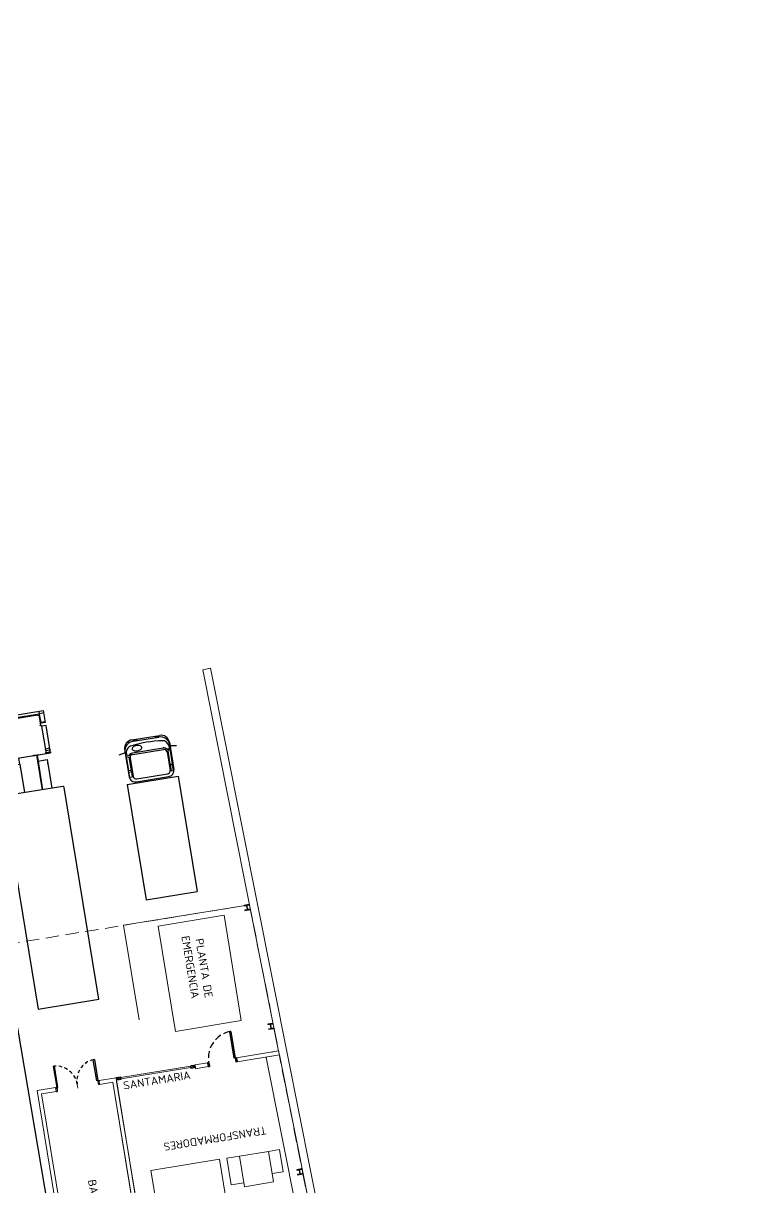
# Model space of a CAD drawing. Header units: metres. Extents: x 2 to 659295185, y -28 to 1124222152.
# Drawn here: x 655581.95 to 655608.68, y 1126592.46 to 1126636.1 of the extents above; entities that cross this region are included whole.
import ezdxf

# ---------------------------------------------------------------- set-up
doc = ezdxf.new("R2010")
doc.units = ezdxf.units.M
doc.header["$MEASUREMENT"] = 0
for name, pattern in [('CCSM_C1_CUERPO BJ$0$CONTINUA', [0]), ('CCSM_C1_CUERPO BJ$0$DASHED', [0.75, 0.5, -0.25]), ('CCSM_C1_CUERPO BJ$0$HIDDEN2', [0.1875, 0.125, -0.0625])]:
    doc.linetypes.add(name, pattern=pattern)
doc.layers.get('0').update_dxf_attribs({"linetype": 'CONTINUOUS'})
for name, color, linetype in [('CCSM_C1_CUERPO BJ$0$A-EQUIPOS', 9, 'CONTINUOUS'), ('CCSM_C1_CUERPO BJ$0$A-PARED', 2, 'CCSM_C1_CUERPO BJ$0$CONTINUA'), ('CCSM_C1_CUERPO BJ$0$A-PROYECCIONES', 5, 'CCSM_C1_CUERPO BJ$0$DASHED'), ('CCSM_C1_CUERPO BJ$0$A-PUERTA', 5, 'CCSM_C1_CUERPO BJ$0$CONTINUA'), ('CCSM_C1_CUERPO BJ$0$A-SANTA MARIAS', 161, 'CCSM_C1_CUERPO BJ$0$CONTINUA'), ('CCSM_C1_CUERPO BJ$0$A-TEXTOS AREAS', 8, 'CONTINUOUS'), ('CCSM_C1_CUERPO BJ$0$A_INDICATIVOS', 8, 'CCSM_C1_CUERPO BJ$0$CONTINUA'), ('CCSM_C1_CUERPO BJ$0$A_RAMPAS ANDENES', 8, 'CONTINUOUS'), ('CCSM_C1_CUERPO BJ$0$E-CM', 3, 'CONTINUOUS'), ('Parcelas', 140, 'CONTINUOUS')]:
    doc.layers.add(name, color=color, linetype=linetype)
doc.styles.add('CCSM_C1_CUERPO BJ$0$ROMANS', font='romans__.ttf')

# ---------------------------------------------------------------- blocks, each defined once
blk = doc.blocks.new('CCSM_C1_CUERPO BJ$0$A$C6A3A6647')
for p, q in [((0.101, 0.4443), (0.1103, 0.5001)), ((0.0711, 0.4443), (0.3078, 0.4443)), ((0.1308, 0.4179), (0.1195, 0.4373)), ((0.2578, 0.4398), (0.1322, 0.4398)), ((0.1322, 0.4398), (0.1419, 0.4186)), ((0.1419, 0.4186), (0.2578, 0.4186)), ((0.1507, 0.4107), (0.3107, 0.4107)), ((0.2578, 0.4186), (0.2578, 0.4398)), ((0.3164, 0.4398), (0.2679, 0.4398)), ((0.2679, 0.4398), (0.2679, 0.4186)), ((0.2679, 0.4186), (0.3164, 0.4186)), ((0.3164, 0.4186), (0.3164, 0.4398)), ((0.3719, 0.4721), (1.3719, 0.4721)), ((0.3719, 0.028), (0.3719, 0.4721)), ((1.3719, 0.028), (1.3719, 0.4721)), ((0, 0.1297), (0, 0.3703)), ((0.0133, 0.139), (0.0133, 0.3611)), ((0.1121, 0.3837), (0.1121, 0.1164)), ((0.124, 0.1171), (0.124, 0.383)), ((0.3373, 0.1171), (0.3373, 0.383)), ((0.3612, 0.1112), (0.3612, 0.3888)), ((0.0711, 0.0557), (0.3078, 0.0557)), ((0.101, 0.0557), (0.1103, 0)), ((0.1308, 0.0822), (0.1195, 0.0627)), ((0.1322, 0.0603), (0.1419, 0.0815)), ((0.2578, 0.0603), (0.1322, 0.0603)), ((0.1419, 0.0815), (0.2578, 0.0815)), ((0.1507, 0.0893), (0.3107, 0.0893)), ((0.2578, 0.0815), (0.2578, 0.0603)), ((0.2679, 0.0603), (0.2679, 0.0815)), ((0.2679, 0.0815), (0.3164, 0.0815)), ((0.3164, 0.0603), (0.2679, 0.0603)), ((0.3164, 0.0815), (0.3164, 0.0603)), ((0.3719, 0.028), (1.3719, 0.028))]:
    blk.add_line(p, q)
for centre, radius, start, end in [((0.0726, 0.3717), 0.0726, 91.19876, 181.1028), ((0.0949, 0.3627), 0.0816, 91.12446, 181.17731), ((0.0792, 0.3889), 0.0289, 148.46919, 171.59512), ((0.114, 0.3681), 0.0695, 85.43021, 148.85616), ((0.1528, 0.3831), 0.0411, 122.4284, 180.23051), ((0.1512, 0.3835), 0.0272, 91.18948, 181.11153), ((0.3067, 0.3899), 0.0544, 358.84131, 88.85771), ((0.3101, 0.3835), 0.0272, 358.88846, 88.8106), ((0.0341, 0.3457), 0.0287, 136.04149, 223.64514), ((1.04, 0.2501), 0.9997, 171.77434, 188.53502), ((0.088, 0.1762), 0.0306, 127.39381, 151.13591), ((0.0774, 0.1902), 0.013, 89.87258, 127.43676), ((0.0774, 0.1901), 0.0132, 52.79224, 90.01662), ((0.0672, 0.1766), 0.0301, 28.5695, 52.71351), ((0.0726, 0.1283), 0.0726, 178.8972, 268.80124), ((0.0341, 0.1543), 0.0287, 136.35373, 223.95966), ((0.0949, 0.1373), 0.0816, 178.82404, 268.87421), ((0.0792, 0.1112), 0.0289, 188.41244, 211.52324), ((0.1141, 0.1323), 0.0698, 206.00894, 274.44543), ((0.1087, 0.1645), 0.0543, 167.0087, 183.24866), ((0.1293, 0.1613), 0.0747, 179.86157, 192.85182), ((0.1104, 0.1644), 0.0559, 151.52823, 167.19556), ((0.1041, 0.1553), 0.0488, 192.58742, 208.64139), ((0.088, 0.1467), 0.0306, 208.86406, 232.6062), ((0.0774, 0.1327), 0.013, 232.56322, 270.12738), ((0.0774, 0.1329), 0.0132, 269.98343, 307.20773), ((0.0672, 0.1463), 0.0301, 307.2865, 331.43051), ((0.0507, 0.1676), 0.0488, 12.58742, 28.64139), ((0.0507, 0.1553), 0.0488, 331.35861, 347.41257), ((0.0255, 0.1616), 0.0747, 359.88174, 12.85201), ((0.0255, 0.1613), 0.0747, 347.14819, 0.13843), ((0.1528, 0.1169), 0.0411, 179.77087, 237.56867), ((0.1512, 0.1166), 0.0272, 178.8902, 268.80649), ((0.3067, 0.1101), 0.0544, 271.14227, 1.15985), ((0.3101, 0.1166), 0.0272, 271.19354, 1.1098)]:
    blk.add_arc(centre, radius, start, end)
blk = doc.blocks.new('CCSM_C1_CUERPO BJ$0$Camion L12')
for p, q in [((0.863, 11.021), (-0.865, 11.02)), ((-0.865, 10.559), (-0.865, 11.02)), ((-0.865, 10.923), (-0.692, 10.923)), ((-0.692, 10.905), (-0.692, 11.02)), ((0.69, 10.924), (-0.692, 10.923)), ((0.69, 10.906), (0.691, 11.021)), ((0.69, 10.924), (0.863, 10.924)), ((0.863, 10.924), (0.863, 11.021)), ((-0.865, 10.587), (-0.692, 10.587)), ((-0.865, 10.559), (-0.692, 10.559)), ((-0.692, 10.559), (-0.692, 10.905)), ((-0.692, 10.444), (-0.64, 10.488)), ((-0.671, 10.49), (-0.671, 10.821)), ((-0.671, 10.49), (-0.64, 10.488)), ((-0.613, 10.878), (0.609, 10.879)), ((0.667, 10.49), (0.64, 10.488)), ((0.64, 10.488), (0.691, 10.445)), ((0.667, 10.821), (0.667, 10.49)), ((0.691, 10.56), (0.69, 10.906)), ((0.691, 10.56), (0.863, 10.56)), ((0.863, 10.56), (0.863, 10.906)), ((-0.865, 10.444), (-0.692, 10.444)), ((-0.864, 9.407), (-0.865, 10.444)), ((-0.692, 10.444), (-0.691, 9.407)), ((0.691, 9.425), (0.691, 10.445)), ((0.691, 10.445), (0.863, 10.445)), ((0.863, 10.445), (0.864, 9.408)), ((0.863, 10.445), (0.864, 9.428)), ((0.863, 10.445), (0.864, 9.408)), ((0.863, 10.445), (0.864, 9.408)), ((0.863, 10.445), (0.864, 9.408)), ((0.864, 9.408), (0.863, 10.445)), ((-0.864, 9.58), (-0.691, 9.58)), ((-0.864, 9.522), (-0.864, 9.58)), ((-0.691, 9.523), (-0.864, 9.522)), ((-0.691, 9.446), (-0.864, 9.445)), ((-0.864, 9.445), (-0.864, 9.407)), ((0.864, 9.408), (-0.864, 9.407)), ((-0.864, 9.407), (-0.691, 9.407)), ((-0.692, 9.177), (-0.691, 8.093)), ((-0.346, 9.177), (-0.692, 9.177)), ((-0.691, 9.58), (-0.691, 9.523)), ((-0.691, 9.407), (-0.691, 9.446)), ((-0.184, 9.408), (-0.409, 9.407)), ((-0.403, 9.407), (-0.346, 9.407)), ((-0.352, 9.407), (-0.346, 8.094)), ((-0.346, 9.407), (-0.288, 9.407)), ((-0.346, 9.177), (-0.346, 9.407)), ((-0.346, 8.094), (-0.346, 9.177)), ((-0.288, 9.407), (-0.23, 9.408)), ((-0.23, 9.408), (-0.196, 9.408)), ((0.345, 9.18), (0.345, 9.408)), ((0.345, 9.18), (0.346, 8.094)), ((0.691, 9.18), (0.345, 9.18)), ((0.691, 9.446), (0.69, 9.408)), ((0.691, 9.425), (0.69, 9.408)), ((0.69, 9.408), (0.864, 9.408)), ((0.691, 9.581), (0.691, 9.523)), ((0.863, 9.581), (0.691, 9.581)), ((0.691, 9.523), (0.863, 9.524)), ((0.863, 9.446), (0.691, 9.446)), ((0.691, 8.094), (0.691, 9.18)), ((0.863, 9.524), (0.863, 9.581)), ((0.864, 9.408), (0.863, 9.446)), ((-0.689, 9.062), (-0.689, 8.987)), ((-0.348, 8.987), (-0.348, 9.062)), ((0.344, 9.062), (0.344, 8.987)), ((0.69, 8.987), (0.69, 9.062))]:
    blk.add_line(p, q)
blk.add_lwpolyline([(-1.148, 0), (-1.152, 8.048, -0.414214), (-1.107, 8.093), (1.107, 8.094, -0.414214), (1.152, 8.049), (1.152, 0)], format="xyb", close=True)
for centre, start, end in [((-0.613, 10.821), 90.028, 180.028), ((0.609, 10.821), 0.028, 90.028)]:
    blk.add_arc(centre, 0.0576, start, end)
blk = doc.blocks.new('CCSM_C1_CUERPO BJ$0$HEA200')
blk.add_lwpolyline([(3, 28), (3, 162, -0.410123), (21, 180), (100, 180), (100, 190), (-100, 190), (-100, 180), (-21, 180, -0.410123), (-3, 162), (-3, 28, -0.410123), (-21, 10), (-100, 10), (-100, 0), (100, 0), (100, 10), (21, 10, -0.418316), (3, 28)], format="xyb")
blk = doc.blocks.new('CCSM_C1_CUERPO BJ$0$P-DER 110-15')
for p, q in [((-0.045, 1.01), (-0.085, 1.01)), ((-0.085, 0), (-0.085, 1.01)), ((-0.045, 1.01), (-0.045, 0)), ((-0.015, 0), (-0.035, 0)), ((-0.015, -0.015), (-0.015, 0)), ((-1.1, -0.015), (-1.085, -0.015)), ((-1.1, -0.015), (-1.1, -0.135)), ((-1.1, -0.135), (-1.085, -0.135)), ((-1.085, 0), (-1.065, 0)), ((-1.085, -0.015), (-1.085, 0)), ((-1.085, -0.135), (-1.085, -0.15)), ((-1.085, -0.15), (-1.05, -0.15)), ((-1.065, 0), (-1.065, -0.045)), ((-1.065, -0.045), (-1.05, -0.045)), ((-1.05, -0.045), (-1.05, -0.15)), ((-0.045, 0), (-0.085, 0)), ((-0.035, -0.045), (-0.05, -0.045)), ((-0.05, -0.045), (-0.05, -0.15)), ((-0.015, -0.15), (-0.05, -0.15)), ((-0.035, 0), (-0.035, -0.045)), ((0, -0.015), (-0.015, -0.015)), ((0, -0.135), (-0.015, -0.135)), ((-0.015, -0.135), (-0.015, -0.15)), ((0, -0.015), (0, -0.135))]:
    blk.add_line(p, q)
at = {"color": 8, "linetype": 'CCSM_C1_CUERPO BJ$0$DASHED', "ltscale": 0.5}
blk.add_arc((-0.045, 0), 1.011, 92.268, 180, dxfattribs=at)
blk = doc.blocks.new('CCSM_C1_CUERPO BJ$0$P. Doble 180+')
for p, q in [((-0.138, 1.75), (-0.153, 1.75)), ((-0.153, 1.75), (-0.153, 1.725)), ((-0.138, 1.765), (-0.138, 1.75)), ((-0.018, 1.765), (-0.018, 1.75)), ((-0.018, 1.75), (-0.003, 1.75)), ((-0.003, 1.75), (-0.003, 1.725)), ((-0.953, 1.72), (-0.153, 1.72)), ((-0.953, 1.72), (-0.953, 1.68)), ((-0.153, 1.68), (-0.953, 1.68)), ((-0.153, 1.725), (-0.108, 1.725)), ((-0.153, 1.72), (-0.153, 1.68)), ((-0.108, 1.715), (-0.003, 1.726)), ((-0.108, 1.725), (-0.108, 1.715)), ((-0.153, 0.201), (-0.953, 0.201)), ((-0.953, 0.161), (-0.953, 0.201)), ((-0.953, 0.161), (-0.953, 0.201)), ((-0.953, 0.161), (-0.153, 0.161)), ((-0.153, 0.161), (-0.153, 0.201)), ((-0.153, 0.156), (-0.108, 0.156)), ((-0.153, 0.131), (-0.153, 0.156)), ((-0.138, 0.131), (-0.153, 0.131)), ((-0.138, 0.116), (-0.138, 0.131)), ((-0.108, 0.166), (-0.003, 0.156)), ((-0.108, 0.156), (-0.108, 0.166)), ((-0.018, 0.116), (-0.018, 0.131)), ((-0.018, 0.131), (-0.003, 0.131)), ((-0.003, 0.131), (-0.003, 0.156))]:
    blk.add_line(p, q)
at = {"color": 8, "linetype": 'CCSM_C1_CUERPO BJ$0$HIDDEN2'}
for centre, radius, start, end in [((-0.168, 1.726), 0.786, 183.0679, 271.0767), ((-0.135, 0.118), 0.822, 91.2277, 174.0069)]:
    blk.add_arc(centre, radius, start, end, dxfattribs=at)

msp = doc.modelspace()

# ---------------------------------------------------------------- linework, layer by layer
at = {"layer": 'CCSM_C1_CUERPO BJ$0$A-EQUIPOS', "lineweight": 5}
for p, q in [((655591.054, 1126597.3374), (655592.2165, 1126591.5019)), ((655591.5444, 1126597.435), (655592.7069, 1126591.5995)), ((655583.9715, 1126596.3472), (655583.9962, 1126596.196))]:
    msp.add_line(p, q, dxfattribs=at)
for points in [[(655589.4698, 1126602.6716), (655590.1168, 1126598.7242), (655587.6497, 1126598.3199), (655587.0027, 1126602.2672)], [(655589.4698, 1126602.6716), (655590.1168, 1126598.7242), (655587.6497, 1126598.3199), (655587.0027, 1126602.2672)], [(655589.7433, 1126592.5681), (655589.5799, 1126593.5648), (655590.0536, 1126593.6425), (655590.217, 1126592.6458)], [(655591.3268, 1126592.6757), (655590.2412, 1126592.4978), (655590.0536, 1126593.6425), (655591.1391, 1126593.8204)], [(655591.3268, 1126592.6757), (655590.2412, 1126592.4978), (655590.0536, 1126593.6425), (655591.1391, 1126593.8204)], [(655591.5437, 1126593.8867), (655591.6796, 1126593.0578), (655591.275, 1126592.9915), (655591.1391, 1126593.8204)], [(655591.5437, 1126593.8867), (655591.6796, 1126593.0578), (655591.275, 1126592.9915), (655591.1391, 1126593.8204)], [(655589.5901, 1126591.7558), (655587.0243, 1126591.3352), (655586.7332, 1126593.1115), (655589.2989, 1126593.5321)]]:
    msp.add_lwpolyline(points, close=True, dxfattribs=at)
at = {"layer": 'CCSM_C1_CUERPO BJ$0$A-PARED', "lineweight": 5, "extrusion": (0, 0, -1)}
msp.add_line((655591.5138, 1126597.5851), (655589.9376, 1126597.3266), dxfattribs=at)
at = {"layer": 'CCSM_C1_CUERPO BJ$0$A-PARED', "lineweight": 5}
for p, q in [((655588.8524, 1126597.1464), (655588.8765, 1126596.9992)), ((655589.9376, 1126597.3266), (655589.9623, 1126597.1757)), ((655591.5435, 1126597.4349), (655589.9623, 1126597.1757)), ((655584.7855, 1126596.4812), (655584.8098, 1126596.3332)), ((655586.8352, 1126587.0389), (655585.2987, 1126596.4128)), ((655584.047, 1126586.4299), (655582.4618, 1126596.1013)), ((655584.1707, 1126586.6022), (655582.6343, 1126595.9761))]:
    msp.add_line(p, q, dxfattribs=at)
for points in [[(655591.5151, 1126597.5822), (655588.6705, 1126611.8722), (655588.9647, 1126611.9307), (655591.8735, 1126597.318)], [(655591.5151, 1126597.5822), (655588.6705, 1126611.8722), (655588.9647, 1126611.9307), (655591.8735, 1126597.318)], [(655591.3784, 1126597.5628), (655591.2427, 1126597.5405)], [(655588.8524, 1126597.1464), (655588.3827, 1126597.0683), (655588.4068, 1126596.9217), (655588.8765, 1126596.9992)], [(655591.5444, 1126597.435), (655591.2673, 1126597.3902)], [(655593.6431, 1126586.8919), (655591.5435, 1126597.4349)], [(655591.5793, 1126597.2594), (655591.5444, 1126597.435)], [(655591.5793, 1126597.2594), (655591.5444, 1126597.435)], [(655591.8735, 1126597.318), (655593.9371, 1126586.9517)], [(655582.4618, 1126596.1013), (655583.1574, 1126596.2153), (655583.182, 1126596.0652), (655582.6343, 1126595.9761)], [(655586.408, 1126590.5726), (655585.4225, 1126596.5849), (655584.7855, 1126596.4812)], [(655586.8347, 1126587.0421), (655585.2987, 1126596.4128), (655584.8098, 1126596.3332)], [(655585.4224, 1126596.5856), (655585.4468, 1126596.4371)], [(655585.4468, 1126596.4371), (655586.4089, 1126590.5669), (655592.706, 1126591.5994)]]:
    msp.add_lwpolyline(points, dxfattribs=at)
at = {"layer": 'CCSM_C1_CUERPO BJ$0$A-PROYECCIONES', "lineweight": 5}
msp.add_lwpolyline([(655580.7538, 1126591.0655), (655579.0901, 1126601.2156), (655590.424, 1126603.0632), (655591.3616, 1126598.3531), (655592.4265, 1126592.9787), (655593.4234, 1126587.9704), (655593.6633, 1126586.7901), (655581.774, 1126584.8413), (655580.7538, 1126591.0655)], dxfattribs=at)
at = {"layer": 'CCSM_C1_CUERPO BJ$0$A-SANTA MARIAS', "color": 8, "lineweight": 5}
for p, q in [((655588.3903, 1126596.9703), (655588.2984, 1126597.0363)), ((655588.3903, 1126596.9703), (655588.2984, 1126597.0363)), ((655588.3774, 1126597.0492), (655588.3114, 1126596.9573)), ((655588.3774, 1126597.0492), (655588.3114, 1126596.9573)), ((655585.4469, 1126596.4984), (655585.5129, 1126596.5903)), ((655585.4469, 1126596.4984), (655585.5129, 1126596.5903)), ((655585.4928, 1126596.5842), (655585.5847, 1126596.5183)), ((655585.4928, 1126596.5842), (655585.5847, 1126596.5183))]:
    msp.add_line(p, q, dxfattribs=at)
at = {"layer": 'CCSM_C1_CUERPO BJ$0$A-SANTA MARIAS', "lineweight": 5}
for points in [[(655585.6042, 1126596.5901), (655588.2104, 1126597.0173)], [(655585.6123, 1126596.5408), (655588.2185, 1126596.9679)], [(655585.6123, 1126596.5408), (655588.2185, 1126596.9679)]]:
    msp.add_lwpolyline(points, dxfattribs=at)
for points in [[(655588.2377, 1126597.0364), (655588.2081, 1126597.0316), (655588.2242, 1126596.9328), (655588.2538, 1126596.9377)], [(655588.2376, 1126597.0364), (655588.2869, 1126597.0445), (655588.3031, 1126596.9458), (655588.2538, 1126596.9377)], [(655588.2376, 1126597.0364), (655588.2869, 1126597.0445), (655588.3031, 1126596.9458), (655588.2538, 1126596.9377)], [(655588.4002, 1126596.9618), (655588.384, 1126597.0605), (655588.2869, 1126597.0445), (655588.3031, 1126596.9458)], [(655588.4002, 1126596.9618), (655588.384, 1126597.0605), (655588.2869, 1126597.0445), (655588.3031, 1126596.9458)], [(655588.3903, 1126596.9703), (655588.3774, 1126597.0492), (655588.2984, 1126597.0363), (655588.3114, 1126596.9573)], [(655588.3903, 1126596.9703), (655588.3774, 1126597.0492), (655588.2984, 1126597.0363), (655588.3114, 1126596.9573)], [(655585.4386, 1126596.4869), (655585.4224, 1126596.5856), (655585.5211, 1126596.6018), (655585.5373, 1126596.5031)], [(655585.4386, 1126596.4869), (655585.4224, 1126596.5856), (655585.5211, 1126596.6018), (655585.5373, 1126596.5031)], [(655585.4469, 1126596.4984), (655585.4339, 1126596.5774), (655585.5129, 1126596.5903), (655585.5258, 1126596.5114)], [(655585.4469, 1126596.4984), (655585.4339, 1126596.5774), (655585.5129, 1126596.5903), (655585.5258, 1126596.5114)], [(655585.5705, 1126596.6099), (655585.5211, 1126596.6018), (655585.5373, 1126596.5031), (655585.5866, 1126596.5112)], [(655585.5705, 1126596.6099), (655585.5211, 1126596.6018), (655585.5373, 1126596.5031), (655585.5866, 1126596.5112)], [(655585.5704, 1126596.6099), (655585.6, 1126596.6148), (655585.6163, 1126596.516), (655585.5867, 1126596.5112)], [(655585.5704, 1126596.6099), (655585.6, 1126596.6148), (655585.6163, 1126596.516), (655585.5867, 1126596.5112)]]:
    msp.add_lwpolyline(points, close=True, dxfattribs=at)
at = {"layer": 'CCSM_C1_CUERPO BJ$0$A_RAMPAS ANDENES', "lineweight": 5}
msp.add_lwpolyline([(655586.2878, 1126598.7537), (655585.7075, 1126602.2943), (655590.424, 1126603.0632)], dxfattribs=at)
msp.add_lwpolyline([(655586.2878, 1126598.7537), (655585.7075, 1126602.2943), (655590.424, 1126603.0632)], dxfattribs=at)
at = {"layer": 'Parcelas', "lineweight": -3}
msp.add_lwpolyline([(655665, 1126303), (655670, 1126341), (655654, 1126424), (655641, 1126483), (655631, 1126535), (655619, 1126532), (655610, 1126585), (655595, 1126588), (655583, 1126591), (655553, 1126768)], dxfattribs=at)

# ---------------------------------------------------------------- block references
at = {"layer": 'CCSM_C1_CUERPO BJ$0$A-PUERTA', "lineweight": 5}
for name, p, rotation in [('CCSM_C1_CUERPO BJ$0$P-DER 110-15', (655589.9374, 1126597.3273), 9.308460392267055), ('CCSM_C1_CUERPO BJ$0$P. Doble 180+', (655583.0683, 1126596.0445), 279.3084469133386)]:
    msp.add_blockref(name, p, dxfattribs=dict(at, rotation=rotation))
at = {"layer": 'CCSM_C1_CUERPO BJ$0$A_INDICATIVOS', "lineweight": 5, "xscale": -1, "rotation": 9.337263925335284}
msp.add_blockref('CCSM_C1_CUERPO BJ$0$Camion L12', (655583.6442, 1126599.3357), dxfattribs=at)
at = {"layer": 'CCSM_C1_CUERPO BJ$0$A_INDICATIVOS', "lineweight": 5, "xscale": 4.373386054438083, "yscale": 4.373386054438083, "zscale": 4.373386054438083, "rotation": 279.3231323082226}
msp.add_blockref('CCSM_C1_CUERPO BJ$0$A$C6A3A6647', (655585.4556, 1126609.1518), dxfattribs=at)
msp.add_blockref('CCSM_C1_CUERPO BJ$0$A$C6A3A6647', (655585.4556, 1126609.1518), dxfattribs=at)
at = {"layer": 'CCSM_C1_CUERPO BJ$0$E-CM', "color": 8, "lineweight": 5, "xscale": 0.0009999999647109722, "yscale": 0.0009999999647109722, "zscale": 0.0009999999647109722, "rotation": 189.3084474079254}
for p in [(655590.318, 1126603.0559), (655590.318, 1126603.0559), (655591.2051, 1126598.6007), (655591.2051, 1126598.6007), (655592.2907, 1126593.1488), (655592.2907, 1126593.1488)]:
    msp.add_blockref('CCSM_C1_CUERPO BJ$0$HEA200', p, dxfattribs=at)

# ---------------------------------------------------------------- texts
at = {"layer": 'CCSM_C1_CUERPO BJ$0$A-TEXTOS AREAS', "lineweight": 5, "char_height": 0.3, "attachment_point": 1, "style": 'CCSM_C1_CUERPO BJ$0$ROMANS'}
for s, insert, width, rotation in [('\\pi0.055469;PLANTA DE \\P\\pi-0.12577;EMERGENCIA', (655588.6784, 1126601.8828), 2.511333, 279.30862), ('SANTAMARIA', (655585.6705, 1126596.4296), 2.052483, 9.25608), ('TRANSFORMADORES', (655591.083, 1126594.471), 2.052483, 189.30862)]:
    msp.add_mtext(s, dxfattribs=dict(at, insert=insert, width=width, rotation=rotation))
at = {"layer": 'CCSM_C1_CUERPO BJ$0$A-TEXTOS AREAS', "lineweight": 5, "insert": (655585.1154, 1126590.0498), "char_height": 0.3, "attachment_point": 3, "rotation": 279.30828, "style": 'CCSM_C1_CUERPO BJ$0$ROMANS'}
msp.add_mtext('BASURA SECA', dxfattribs=at)

doc.saveas('drawing.dxf')
